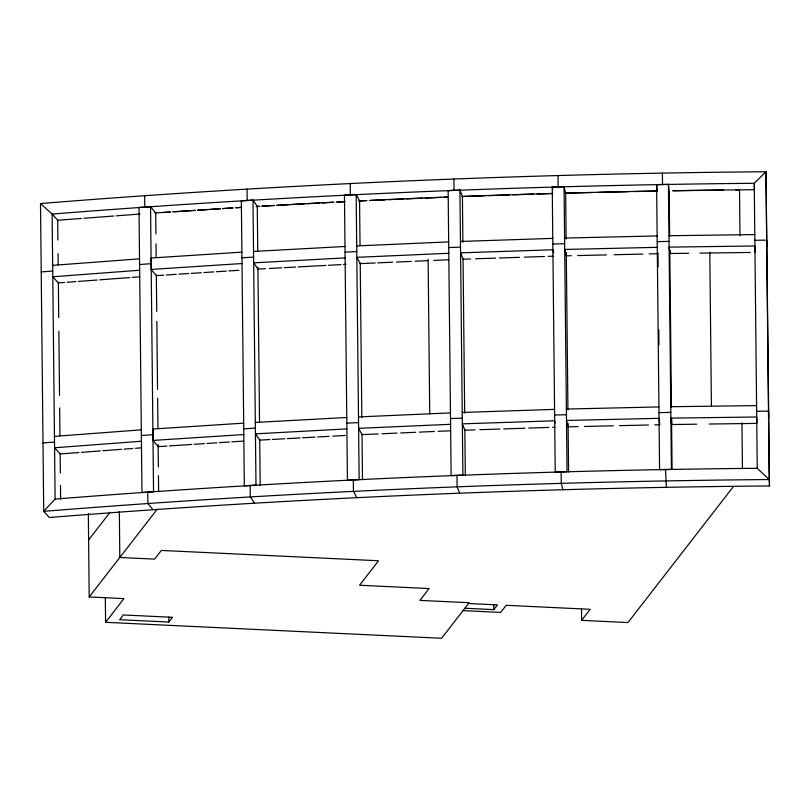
<?xml version="1.0" encoding="UTF-8"?>
<svg xmlns="http://www.w3.org/2000/svg" width="810" height="810" viewBox="0 0 810 810"><rect width="100%" height="100%" fill="white"/><g stroke="black" fill="none" stroke-linecap="round" stroke-linejoin="round"><path stroke-width="1.21" d="M88.604 539.956L110.038 512.315M119.343 511.616L119.819 557.472L154.578 559.123L161.311 550.435L378.553 560.753L359.569 585.245L429.087 588.546L419.904 600.392L469.142 602.731L441.592 638.27L105.594 622.313L123.96 598.61L89.201 596.96L156.988 509.541M168.865 622.039L172.54 617.301L123.302 614.962L119.627 619.701L168.865 622.039L168.814 617.078M464.859 608.259L493.827 609.636L497.502 604.898L468.534 603.521M733.202 486.82L627.963 622.556L581.62 620.359L590.186 609.302L506.189 605.313L500.681 612.421L463.026 610.629M40.5 203.533L52.134 214.063C285.707 195.483 519.949 185.45 754.252 183.283L765.976 171.73L769.196 479.54L757.239 468.291C522.936 470.458 288.694 480.492 55.11 499.071L43.72 511.343L49.299 517.519C288.876 498.251 529.153 487.974 769.5 485.949L765.976 171.73C523.867 173.775 281.839 184.133 40.5 203.533L43.72 511.343C285.059 491.943 527.097 481.585 769.196 479.54L769.5 485.949M81.375 218.457L57.702 220.239L57.905 240.064M83.876 218.275L113.785 216.017M116.275 215.835L139.948 214.053M52.67 265.366L139.553 258.835M41.219 271.927L52.731 271.067M139.674 270.236L52.782 276.767L58.36 282.943L64.628 282.467M67.129 282.285L75.897 281.627M78.408 281.434L97.2 280.017M99.711 279.835L129.782 277.567M132.293 277.384L139.806 276.817M54.462 436.377L141.345 429.837M43.011 442.938L54.513 442.068M141.456 441.237L54.574 447.768L60.153 453.944L78.945 452.537M81.456 452.344L100.248 450.937M102.759 450.745L121.551 449.327M124.051 449.145L132.83 448.487M135.331 448.294L141.598 447.819M150.549 206.692L138.996 207.502L141.973 492.51L153.535 491.7L150.549 206.692L155.702 212.898L155.925 233.969M163.286 212.544L170.596 212.038M174.251 211.785L182.776 211.187A2681.454 725.598 -0.6 0 1 195.382 210.347M139.593 264.505L151.146 263.695M141.375 435.507L152.938 434.707M154.933 212.979L169.978 212.007M172.489 211.845L195.048 210.377M197.559 210.215L220.118 208.747M222.628 208.585L232.652 207.937M235.163 207.775L241.431 207.37M241.906 252.133L151.116 258.025L151.227 269.426L156.381 275.633L163.873 275.147M151.227 269.426L242.018 263.533M166.374 274.985L176.367 274.337M178.868 274.175L188.852 273.527M191.352 273.365L201.346 272.717M203.847 272.555L213.84 271.907M216.331 271.745L226.324 271.097M228.825 270.935L238.818 270.287M243.699 423.144L152.898 429.027L153.019 440.427L158.173 446.634L166.921 446.067M153.019 440.427L243.81 434.545M169.411 445.905L191.899 444.447M194.39 444.285L204.383 443.637M206.884 443.475L216.877 442.827M219.368 442.665L229.362 442.017M231.862 441.855L243.101 441.126M252.993 200.11L241.35 200.809L244.336 485.818L255.98 485.119L252.993 200.11L257.276 206.378L257.742 250.989M241.947 257.803L253.591 257.114M243.739 428.814L255.383 428.125M256.507 206.449L259.028 206.307M261.559 206.175L274.175 205.487M276.706 205.355L289.322 204.667M291.853 204.535L304.479 203.847M307 203.715L319.626 203.026M322.147 202.895L333.507 202.277M337.294 202.065L344.868 201.66M253.55 251.444L344.999 246.483M345.121 257.884L253.672 262.845L257.955 269.102L265.508 268.697M269.274 268.495L281.86 267.806M284.371 267.675L295.69 267.057M298.201 266.925L325.873 265.427M328.394 265.285L340.969 264.607M343.481 264.475L346.002 264.333M255.342 422.445L346.791 417.494M346.913 428.895L255.464 433.846L259.747 440.113L269.811 439.567M272.322 439.435L284.907 438.747M287.418 438.615L299.994 437.937M302.515 437.795L315.09 437.117M317.601 436.975L328.921 436.367M332.697 436.165L345.273 435.476M356.167 194.582L344.452 195.159L347.429 480.168L359.154 479.591L356.167 194.582L359.569 200.89L360.035 245.501M345.05 252.163L356.764 251.586M346.842 423.164L358.557 422.587M358.719 200.961L366.242 200.637M370.008 200.465L385.054 199.807M388.81 199.645L403.856 198.987M406.367 198.885L422.668 198.166M425.169 198.055L441.47 197.346M443.981 197.235L447.738 197.073M356.724 245.916L448.679 241.896M448.801 253.297L356.845 257.317L360.237 263.625L375.212 262.977M377.703 262.865L392.668 262.207M396.414 262.045L411.379 261.397M415.125 261.225L427.599 260.688M433.836 260.415L448.801 259.757M358.516 416.917L450.471 412.908M450.593 424.308L358.638 428.318L362.029 434.636M363.275 434.575L378.25 433.927M381.986 433.765L396.961 433.107M400.697 432.945L415.672 432.287M419.408 432.125L434.383 431.477M438.119 431.315L450.593 430.768M446.998 197.073L418.962 198.217A2681.454 725.598 -0.6 0 0 369.481 200.455M459.908 190.117L448.132 190.573L451.119 475.581L462.895 475.126L459.908 190.117L462.409 196.465L462.885 242.311M448.73 247.566L460.505 247.121M450.522 418.578L462.297 418.122M464.069 196.445L484.218 195.767M489.25 195.605L509.389 194.937M513.165 194.805L533.314 194.137M537.091 194.015L552.197 193.509M460.455 241.451L552.784 238.383M470.59 258.947L463.077 259.2L460.576 252.852L552.906 249.774L553.706 252.973M475.602 258.785L495.639 258.117M499.395 257.995L519.433 257.327M524.445 257.155L544.482 256.497M548.238 256.365L553.25 256.203M462.247 412.452L554.577 409.384M474.883 429.867L464.869 430.201L462.368 423.853L554.698 420.785L555.225 422.911M479.895 429.705L499.932 429.037M503.699 428.915L524.981 428.207M528.738 428.085L548.785 427.417M552.542 427.295L555.042 427.204M564.054 186.715L567.04 471.724L555.225 472.058L552.238 187.049L564.054 186.715L565.653 193.094L566.139 238.94M552.835 244.053L564.651 243.719M554.627 415.054L566.443 414.72M564.803 193.144L591.3 192.537M598.874 192.365L627.912 191.697M634.22 191.555L656.94 191.038M564.6 238.049L657.143 235.933M657.264 247.333L564.722 249.45L566.322 255.828L571.344 255.717M577.621 255.565L606.508 254.907M614.041 254.735L642.917 254.077M649.195 253.935L657.993 253.732M566.392 409.05L658.935 406.934M578.158 426.607L568.114 426.84L566.514 420.451L659.056 418.335L659.775 424.734L654.753 424.855M584.435 426.465L613.322 425.797M619.599 425.655L648.476 424.997M668.442 184.386L671.419 469.395L659.583 469.608L656.606 184.599L668.442 184.386L669.161 190.785L669.647 236.631M657.204 241.603L669.04 241.39M658.986 412.614L670.822 412.391M673.252 190.765L723.289 190.107M735.794 189.935L754.555 189.692M668.979 235.72L754.788 234.586M754.849 240.286L766.685 240.135L766.989 246.534M755.214 252.396L754.91 245.987L669.101 247.121L669.829 253.52L688.662 253.267M699.962 253.125L750.192 252.457M670.771 406.721L756.581 405.597M756.641 411.298L768.477 411.136L768.781 417.545M756.955 422.334L756.702 416.998L670.893 418.122L671.622 424.521L696.732 424.197M709.287 424.025L757.006 423.397M57.844 220.391L52.134 214.063L55.11 499.071M153.029 509.713L147.876 503.506L147.754 492.105M254.563 503.132L250.27 496.864L250.158 485.463M356.805 497.593L353.413 491.285L353.292 479.884M459.624 493.108L457.123 486.749L457.002 475.349M552.238 187.049L552.774 189.175M562.859 489.675L561.249 483.297L561.138 471.896M656.606 184.599L657.325 190.998M666.357 487.306L665.506 469.506M754.505 188.619L754.252 183.283L757.239 468.291M739.986 235.68L739.51 189.834L729.466 189.925A2754.658 745.413 -0.6 0 0 672.614 190.725M741.95 422.8L742.426 468.646M709.803 252.274L711.403 405.678M669.789 250.098L669.829 253.52M671.622 424.521L671.561 418.821L672.087 469.597M669.789 250.3L671.439 407.481M662.398 173.087L662.519 184.488M657.983 253.034L658.125 266.865M658.783 329.731L658.945 344.817M581.499 609.201L581.62 620.359M566.281 252.609L567.931 409.789M568.073 423.417L568.579 471.906M558.029 175.476L558.151 186.877M493.776 604.675L493.827 609.636M463.057 258.501L464.677 413.161M464.849 429.432L465.325 475.278M453.904 178.939L454.015 190.34M428.115 259.23L429.735 413.89M360.217 262.926L361.837 417.585M362.009 433.856L362.485 479.712M350.193 183.465L350.305 194.866M257.914 267.148L259.534 421.808M259.716 439.344L260.202 485.19M247.05 189.054L247.171 200.455M156.026 243.881L156.168 257.509M156.35 274.934L156.735 311.394M156.836 321.459L157.545 389.357M157.636 398.156L157.96 428.338M158.132 444.629L158.365 466.935M158.456 475.602L158.618 491.71M144.646 195.696L144.767 207.097M105.33 597.527L105.594 622.313M88.33 513.55L89.201 596.96M58.047 253.702L58.168 264.85M58.35 282.275L58.715 317.479M58.867 331.31L59.535 395.442M59.667 408.007L59.96 435.679M60.142 453.205L60.345 473.03M60.477 485.423L60.618 499.051M197.903 210.185A2681.454 725.598 -0.6 0 1 207.998 209.527M210.519 209.365A2681.454 725.598 -0.6 0 1 220.624 208.717M223.104 208.555A2681.454 725.598 -0.6 0 1 232.905 207.947M236.581 207.714A2681.454 725.598 -0.6 0 1 241.481 207.421M256.193 206.53A2681.454 725.598 -0.6 0 1 259.878 206.307M262.329 206.165A2681.454 725.598 -0.6 0 1 274.61 205.446M277.071 205.305A2681.454 725.598 -0.6 0 1 333.69 202.227M336.15 202.095A2681.454 725.598 -0.6 0 1 344.787 201.66M359.6 200.931A2681.454 725.598 -0.6 0 1 367.011 200.566M462.075 196.496A2754.658 745.413 -0.6 0 1 552.714 193.469M565.319 193.114A2754.658 745.413 -0.6 0 1 657.447 190.998"/></g></svg>
